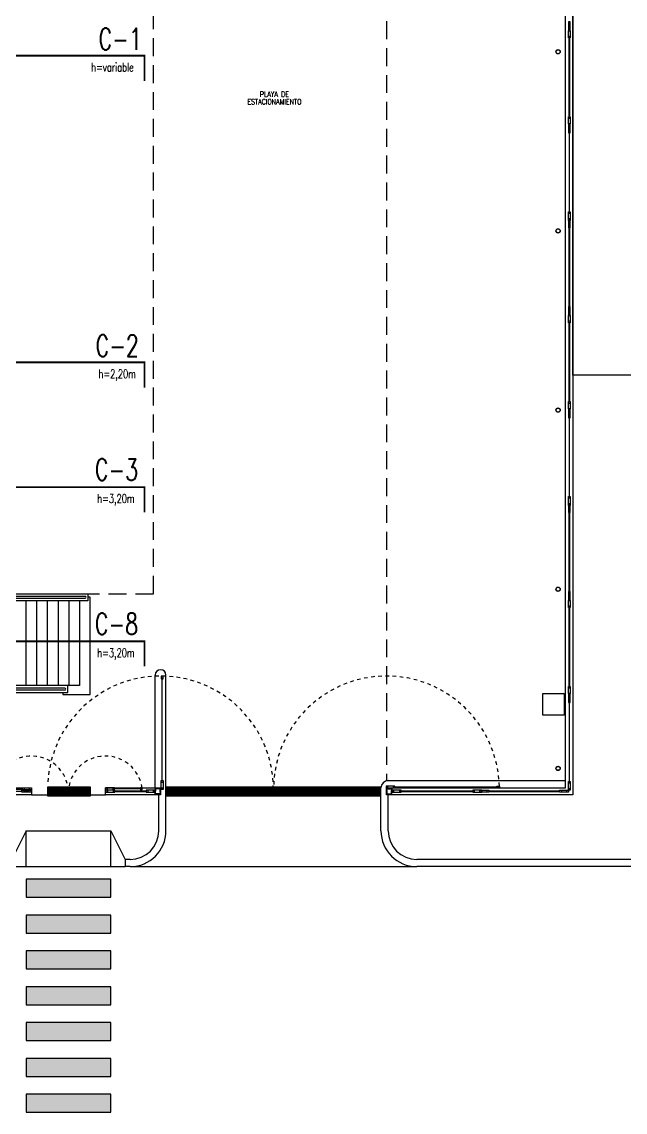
# Model space of a CAD drawing. Header units: millimetres. Extents: x -77 to 207, y -160 to 187.
# Drawn here: x 1.61 to 18.44, y -15.1 to 15.33 of the extents above; entities that cross this region are included whole.
import ezdxf
from ezdxf.enums import TextEntityAlignment as Align
from ezdxf.xclip import XClip

# ---------------------------------------------------------------- set-up
doc = ezdxf.new("R2010")
doc.units = ezdxf.units.MM
doc.header["$LTSCALE"] = 0.1
doc.linetypes.add('X REF - ANELO INST bind$0$X REF - ANELO EXT$0$DASHED', pattern=[0.75, 0.5, -0.25])
doc.linetypes.add('X REF - ANELO INST bind$0$X REF - ANELO EXT$0$DASHED2', pattern=[0.375, 0.25, -0.125])
for name, color, linetype in [('C01 Foil blanco', 30, 'Continuous'), ('C02 PRY comun', 191, 'Continuous'), ('C03 PRY comun+papel kraft', 192, 'Continuous'), ('C08 CH trapezoidal', 148, 'Continuous'), ('X REF - ANELO INST bind$0$X REF - ANELO EXT$0$A-CORDONES', 8, 'Continuous'), ('X REF - ANELO INST bind$0$X REF - ANELO EXT$0$A-VISTAS', 8, 'Continuous'), ('X REF - ANELO INST bind$0$X REF - ANELO EXT$0$C-METALICA', 8, 'Continuous'), ('X REF - ANELO INST bind$0$X REF - ANELO EXT$0$D-BARANDA', 8, 'Continuous'), ('X REF - ANELO INST bind$0$X REF - ANELO EXT$0$E-REJILLAS', 8, 'Continuous'), ('X REF - ANELO INST bind$0$X REF - ANELO EXT$0$MET-COLUMNA METALICA', 7, 'Continuous'), ('X REF - ANELO INST bind$0$X REF - ANELO EXT$0$P-PINT VIAL BLANCA', 9, 'Continuous'), ('X REF - ANELO INST bind$0$X REF - ANELO EXT$0$PROY-MEDIASOMBRA', 8, 'X REF - ANELO INST bind$0$X REF - ANELO EXT$0$DASHED'), ('X REF - ANELO INST bind$0$X REF - ANELO EXT$0$R-NOMBRE LOCAL', 7, 'Continuous'), ('X REF - ANELO INST bind$0$X REF - ANELO EXT$0$RLV-CORDONES', 8, 'Continuous')]:
    doc.layers.add(name, color=color, linetype=linetype)
doc.styles.get("Standard").update_dxf_attribs({"font": 'arial.ttf'})
doc.styles.add('X REF - ANELO INST bind$0$X REF - ANELO EXT$0$VAUX', font='romans.shx', dxfattribs={"width": 0.85})

# ---------------------------------------------------------------- blocks, each defined once
blk = doc.blocks.new('X REF - ANELO INST bind$0$X REF - ANELO EXT$0$rejilla')
at = {"layer": 'X REF - ANELO INST bind$0$X REF - ANELO EXT$0$E-REJILLAS'}
h = blk.add_hatch(dxfattribs=at)
h.set_pattern_fill('LINE', color=256, scale=0.01, angle=90.0044, style=0)
h.set_pattern_definition([(90.0044, (1960.512315, 1202.457243), (-0.03175, -2.4e-06), [])])
h.paths.add_polyline_path([(1959.052, 1202.457), (1959.052, 1202.247), (1960.212, 1202.247), (1960.212, 1202.457)])
for points in [[(1959.032, 1202.227), (1960.232, 1202.227), (1960.232, 1202.477), (1959.032, 1202.477)], [(1959.052, 1202.247), (1960.212, 1202.247), (1960.212, 1202.457), (1959.052, 1202.457)]]:
    blk.add_lwpolyline(points, close=True, dxfattribs=at)
blk = doc.blocks.new('X REF - ANELO INST bind$0$X REF - ANELO EXT$0$N Local')
at = {"layer": 'X REF - ANELO INST bind$0$X REF - ANELO EXT$0$R-NOMBRE LOCAL', "lineweight": 0, "style": 'X REF - ANELO INST bind$0$X REF - ANELO EXT$0$VAUX', "width": 0.85}
for p in [(6337.572, -934.455), (6337.572, -934.715)]:
    blk.add_attdef('NOMBRE', text='', height=0.182, dxfattribs=at).set_placement(p, align=Align.CENTER)
blk = doc.blocks.new('X REF - ANELO INST bind$0$X REF - ANELO EXT')
at = {"layer": 'X REF - ANELO INST bind$0$X REF - ANELO EXT$0$P-PINT VIAL BLANCA'}
for points in [[(1.727, -8.6), (1.727, -9.1), (4.089, -9.1), (4.089, -8.6)], [(1.727, -9.6), (1.727, -10.1), (4.089, -10.1), (4.089, -9.6)], [(1.727, -10.6), (1.727, -11.1), (4.089, -11.1), (4.089, -10.6)], [(1.727, -11.6), (1.727, -12.1), (4.089, -12.1), (4.089, -11.6)], [(1.727, -12.6), (1.727, -13.1), (4.089, -13.1), (4.089, -12.6)], [(1.727, -13.6), (1.727, -14.1), (4.089, -14.1), (4.089, -13.6)], [(1.727, -14.6), (1.727, -15.1), (4.089, -15.1), (4.089, -14.6)]]:
    blk.add_hatch(color=254, dxfattribs=at).paths.add_polyline_path(points)
at = {"layer": 'X REF - ANELO INST bind$0$X REF - ANELO EXT$0$A-CORDONES'}
for points in [[(0.279, -0.085), (0.279, -0.629), (3.452, -0.629), (3.452, -0.829), (0.079, -0.829), (0.079, -0.085), (0.279, -0.085)], [(2.887, -3.391), (2.887, -3.191), (0.253, -3.191), (-4.983, -4.619), (-18.297, -4.619), (-18.297, -4.819), (-4.956, -4.819), (0.279, -3.391), (2.887, -3.391)]]:
    blk.add_lwpolyline(points, dxfattribs=at)
at = {"layer": 'X REF - ANELO INST bind$0$X REF - ANELO EXT$0$A-VISTAS'}
for p, q in [((1.718, -0.829), (1.718, -3.191)), ((2.018, -0.829), (2.018, -3.191)), ((2.318, -0.829), (2.318, -3.191)), ((2.618, -0.829), (2.618, -3.191)), ((2.918, -0.829), (2.918, -3.191)), ((3.218, -0.829), (3.218, -3.191)), ((3.218, -3.191), (2.887, -3.191))]:
    blk.add_line(p, q, dxfattribs=at)
for points in [[(16.981, 5.472), (16.981, 41.778), (47.481, 41.778), (47.481, 5.472)], [(0.485, -6.047), (1.874, -6.047), (1.874, -6.247), (0.485, -6.247)], [(3.939, -6.047), (5.479, -6.047), (5.479, -6.247), (3.939, -6.247)]]:
    blk.add_lwpolyline(points, close=True, dxfattribs=at)
for points in [[(11.781, -6.245), (11.781, -6.047), (16.781, -6.047), (16.781, 29.595), (16.781, 29.595), (16.981, 29.595), (16.981, 29.595), (16.981, -6.245), (11.781, -6.245)], [(2.756, -3.391), (2.756, -3.441), (3.518, -3.441), (3.518, -0.729), (3.452, -0.729)]]:
    blk.add_lwpolyline(points, dxfattribs=at)
at = {"layer": 'X REF - ANELO INST bind$0$X REF - ANELO EXT$0$C-METALICA'}
for p, q in [((16.863, 15.281), (16.863, 15.131)), ((16.913, 15.131), (16.913, 15.281)), ((16.863, 14.931), (16.863, 15.081)), ((16.913, 15.081), (16.913, 14.931)), ((16.863, 12.482), (16.863, 12.632)), ((16.913, 12.632), (16.913, 12.482)), ((16.863, 12.432), (16.863, 12.282)), ((16.913, 12.282), (16.913, 12.432)), ((16.863, 9.832), (16.863, 9.982)), ((16.863, 9.782), (16.863, 9.632)), ((16.913, 9.982), (16.913, 9.832)), ((16.913, 9.632), (16.913, 9.782)), ((16.863, 7.332), (16.863, 7.182)), ((16.913, 7.182), (16.913, 7.332)), ((16.863, 6.982), (16.863, 7.132)), ((16.913, 7.132), (16.913, 6.982)), ((16.863, 4.532), (16.863, 4.682)), ((16.913, 4.682), (16.913, 4.532)), ((16.863, 4.482), (16.863, 4.332)), ((16.913, 4.332), (16.913, 4.482)), ((16.863, 1.882), (16.863, 2.032)), ((16.863, 1.832), (16.863, 1.682)), ((16.913, 2.032), (16.913, 1.882)), ((16.913, 1.682), (16.913, 1.832)), ((16.863, -0.618), (16.863, -0.768)), ((16.863, -0.968), (16.863, -0.818)), ((16.913, -0.768), (16.913, -0.618)), ((16.913, -0.818), (16.913, -0.968)), ((16.863, -3.417), (16.863, -3.267)), ((16.913, -3.267), (16.913, -3.417)), ((16.863, -3.467), (16.863, -3.617)), ((16.913, -3.617), (16.913, -3.467)), ((1.672, -6.051), (1.822, -6.051)), ((4.145, -6.05), (3.995, -6.05)), ((5.498, -6.047), (5.498, -5.897)), ((5.548, -5.897), (5.548, -6.047)), ((11.97, -6.001), (11.82, -6.001)), ((11.82, -6.051), (11.97, -6.051)), ((16.863, -6.067), (16.863, -5.917)), ((16.913, -5.917), (16.913, -6.067)), ((1.66, -6.126), (1.81, -6.126)), ((1.81, -6.167), (1.66, -6.167)), ((1.822, -6.101), (1.672, -6.101)), ((3.995, -6.1), (4.145, -6.1)), ((4.156, -6.117), (4.006, -6.117)), ((4.006, -6.167), (4.156, -6.167)), ((5.281, -6.117), (5.131, -6.117)), ((5.131, -6.167), (5.281, -6.167)), ((12.142, -6.117), (11.992, -6.117)), ((11.992, -6.167), (12.142, -6.167)), ((14.392, -6.117), (14.242, -6.117)), ((14.242, -6.167), (14.392, -6.167)), ((14.442, -6.117), (14.592, -6.117)), ((14.592, -6.167), (14.442, -6.167)), ((16.663, -6.117), (16.813, -6.117)), ((16.813, -6.167), (16.663, -6.167))]:
    blk.add_line(p, q, dxfattribs=at)
for points in [[(16.863, 15.331), (16.863, 15.281), (16.913, 15.281), (16.913, 15.331)], [(16.863, 15.131), (16.863, 15.081), (16.913, 15.081), (16.913, 15.131)], [(16.863, 14.881), (16.863, 14.931), (16.913, 14.931), (16.913, 14.881)], [(16.893, 14.881), (16.893, 12.682), (16.883, 12.682), (16.883, 14.881)], [(16.863, 12.632), (16.863, 12.682), (16.913, 12.682), (16.913, 12.632)], [(16.863, 12.482), (16.863, 12.432), (16.913, 12.432), (16.913, 12.482)], [(16.863, 12.282), (16.863, 12.232), (16.913, 12.232), (16.913, 12.282)], [(16.893, 10.032), (16.893, 12.232), (16.883, 12.232), (16.883, 10.032)], [(16.863, 9.982), (16.863, 10.032), (16.913, 10.032), (16.913, 9.982)], [(16.863, 9.832), (16.863, 9.782), (16.913, 9.782), (16.913, 9.832)], [(16.863, 9.782), (16.863, 9.832), (16.913, 9.832), (16.913, 9.782)], [(16.863, 9.632), (16.863, 9.582), (16.913, 9.582), (16.913, 9.632)], [(16.893, 9.582), (16.893, 7.382), (16.883, 7.382), (16.883, 9.582)], [(16.863, 7.382), (16.863, 7.332), (16.913, 7.332), (16.913, 7.382)], [(16.863, 7.182), (16.863, 7.132), (16.913, 7.132), (16.913, 7.182)], [(16.863, 6.932), (16.863, 6.982), (16.913, 6.982), (16.913, 6.932)], [(16.893, 6.932), (16.893, 4.732), (16.883, 4.732), (16.883, 6.932)], [(16.863, 4.682), (16.863, 4.732), (16.913, 4.732), (16.913, 4.682)], [(16.863, 4.532), (16.863, 4.482), (16.913, 4.482), (16.913, 4.532)], [(16.863, 4.332), (16.863, 4.282), (16.913, 4.282), (16.913, 4.332)], [(16.893, 2.082), (16.893, 4.282), (16.883, 4.282), (16.883, 2.082)], [(16.863, 2.032), (16.863, 2.082), (16.913, 2.082), (16.913, 2.032)], [(16.863, 1.882), (16.863, 1.832), (16.913, 1.832), (16.913, 1.882)], [(16.863, 1.832), (16.863, 1.882), (16.913, 1.882), (16.913, 1.832)], [(16.863, 1.682), (16.863, 1.632), (16.913, 1.632), (16.913, 1.682)], [(16.893, 1.632), (16.893, -0.568), (16.883, -0.568), (16.883, 1.632)], [(16.863, -0.568), (16.863, -0.618), (16.913, -0.618), (16.913, -0.568)], [(16.863, -0.768), (16.863, -0.818), (16.913, -0.818), (16.913, -0.768)], [(16.863, -1.018), (16.863, -0.968), (16.913, -0.968), (16.913, -1.018)], [(16.893, -1.018), (16.893, -3.217), (16.883, -3.217), (16.883, -1.018)], [(5.548, -2.984), (5.548, -2.934), (5.498, -2.934), (5.498, -2.984)], [(5.518, -3.008), (5.518, -5.847), (5.528, -5.847), (5.528, -3.008)], [(16.863, -3.267), (16.863, -3.217), (16.913, -3.217), (16.913, -3.267)], [(16.863, -3.417), (16.863, -3.467), (16.913, -3.467), (16.913, -3.417)], [(16.863, -3.617), (16.863, -3.667), (16.913, -3.667), (16.913, -3.617)], [(16.893, -5.867), (16.893, -3.667), (16.883, -3.667), (16.883, -5.867)], [(0.902, -6.081), (1.622, -6.081), (1.622, -6.071), (0.902, -6.071)], [(1.672, -6.101), (1.622, -6.101), (1.622, -6.051), (1.672, -6.051)], [(1.822, -6.051), (1.872, -6.051), (1.872, -6.101), (1.822, -6.101)], [(3.995, -6.05), (3.945, -6.05), (3.945, -6.1), (3.995, -6.1)], [(4.145, -6.1), (4.195, -6.1), (4.195, -6.05), (4.145, -6.05)], [(4.915, -6.08), (4.195, -6.08), (4.195, -6.07), (4.915, -6.07)], [(4.915, -6.1), (4.965, -6.1), (4.965, -6.05), (4.915, -6.05)], [(5.498, -6.066), (5.471, -6.066), (5.471, -6.078), (5.498, -6.078)], [(5.498, -5.897), (5.498, -5.847), (5.548, -5.847), (5.548, -5.897)], [(5.548, -6.047), (5.548, -6.097), (5.498, -6.097), (5.498, -6.047)], [(11.82, -6.001), (11.77, -6.001), (11.77, -6.051), (11.82, -6.051)], [(11.801, -6.051), (11.801, -6.078), (11.789, -6.078), (11.789, -6.051)], [(11.97, -6.051), (12.02, -6.051), (12.02, -6.001), (11.97, -6.001)], [(14.859, -6.031), (12.02, -6.031), (12.02, -6.021), (14.859, -6.021)], [(14.883, -6.001), (14.933, -6.001), (14.933, -6.051), (14.883, -6.051)], [(16.863, -5.917), (16.863, -5.867), (16.913, -5.867), (16.913, -5.917)], [(16.863, -6.117), (16.863, -6.067), (16.913, -6.067), (16.913, -6.117)], [(0.735, -6.137), (1.61, -6.137), (1.61, -6.147), (0.735, -6.147)], [(1.66, -6.167), (1.61, -6.167), (1.61, -6.117), (1.66, -6.117)], [(1.86, -6.167), (1.81, -6.167), (1.81, -6.117), (1.86, -6.117)], [(1.841, -6.101), (1.841, -6.117), (1.852, -6.117), (1.852, -6.101)], [(3.956, -6.167), (4.006, -6.167), (4.006, -6.117), (3.956, -6.117)], [(3.975, -6.1), (3.975, -6.117), (3.964, -6.117), (3.964, -6.1)], [(4.156, -6.167), (4.206, -6.167), (4.206, -6.117), (4.156, -6.117)], [(5.081, -6.137), (4.206, -6.137), (4.206, -6.147), (5.081, -6.147)], [(5.081, -6.167), (5.131, -6.167), (5.131, -6.117), (5.081, -6.117)], [(5.281, -6.167), (5.331, -6.167), (5.331, -6.117), (5.281, -6.117)], [(5.331, -6.167), (5.281, -6.167), (5.281, -6.117), (5.331, -6.117)], [(11.942, -6.167), (11.992, -6.167), (11.992, -6.117), (11.942, -6.117)], [(12.142, -6.167), (12.192, -6.167), (12.192, -6.117), (12.142, -6.117)], [(14.192, -6.137), (12.192, -6.137), (12.192, -6.147), (14.192, -6.147)], [(14.192, -6.167), (14.242, -6.167), (14.242, -6.117), (14.192, -6.117)], [(14.392, -6.167), (14.442, -6.167), (14.442, -6.117), (14.392, -6.117)], [(14.442, -6.167), (14.392, -6.167), (14.392, -6.117), (14.442, -6.117)], [(14.642, -6.167), (14.592, -6.167), (14.592, -6.117), (14.642, -6.117)], [(16.613, -6.137), (14.642, -6.137), (14.642, -6.147), (16.613, -6.147)], [(16.663, -6.167), (16.613, -6.167), (16.613, -6.117), (16.663, -6.117)], [(16.863, -6.167), (16.813, -6.167), (16.813, -6.117), (16.863, -6.117)]]:
    blk.add_lwpolyline(points, close=True, dxfattribs=at)
for points in [[(5.498, -2.984), (5.498, -3.009), (5.548, -3.009), (5.548, -2.984), (5.498, -2.984)], [(14.883, -6.051), (14.858, -6.051), (14.858, -6.001), (14.883, -6.001), (14.883, -6.051)]]:
    blk.add_lwpolyline(points, dxfattribs=at)
at = {"layer": 'X REF - ANELO INST bind$0$X REF - ANELO EXT$0$C-METALICA', "color": 8, "linetype": 'X REF - ANELO INST bind$0$X REF - ANELO EXT$0$DASHED2'}
for centre, radius, start, end in [((5.479, -6.078), 3.151, 0, 176.9776), ((11.782, -6.079), 3.152, 1.4227, 179.9805), ((1.876, -6.195), 1.034, 3.9125, 172.0246), ((3.94, -6.195), 1.035, 8.0548, 176.0836)]:
    blk.add_arc(centre, radius, start, end, dxfattribs=at)
at = {"layer": 'X REF - ANELO INST bind$0$X REF - ANELO EXT$0$D-BARANDA'}
for points in [[(0.324, -0.754), (3.377, -0.754, 0.995994), (3.377, -0.704), (0.324, -0.704, 0.903922)], [(0.324, -3.316), (2.812, -3.316, 0.995994), (2.812, -3.266), (0.324, -3.266, 0.903922)]]:
    blk.add_lwpolyline(points, format="xyb", close=True, dxfattribs=at)
at = {"layer": 'X REF - ANELO INST bind$0$X REF - ANELO EXT$0$E-REJILLAS'}
blk.add_lwpolyline([(16.144, -3.417), (16.744, -3.417), (16.744, -4.017), (16.144, -4.017)], close=True, dxfattribs=at)
at = {"layer": 'X REF - ANELO INST bind$0$X REF - ANELO EXT$0$MET-COLUMNA METALICA'}
for points in [[(5.452, -6.148), (5.468, -6.148, 0.414214), (5.471, -6.145), (5.471, -6.081, 0.414214), (5.468, -6.078), (5.334, -6.078, 0.414214), (5.331, -6.081), (5.331, -6.145, 0.414214), (5.334, -6.148), (5.351, -6.148)], [(5.452, -6.148), (5.468, -6.148, 0.414214), (5.471, -6.145), (5.471, -6.081, 0.414214), (5.468, -6.078), (5.334, -6.078, 0.414214), (5.331, -6.081), (5.331, -6.145, 0.414214), (5.334, -6.148), (5.351, -6.148)], [(5.452, -6.145), (5.468, -6.145, 0.414214), (5.469, -6.145), (5.469, -6.081, 0.414214), (5.468, -6.08), (5.334, -6.08, 0.414214), (5.334, -6.081), (5.334, -6.145, 0.414214), (5.334, -6.145), (5.351, -6.145)], [(5.452, -6.145), (5.468, -6.145, 0.414214), (5.469, -6.145), (5.469, -6.081, 0.414214), (5.468, -6.08), (5.334, -6.08, 0.414214), (5.334, -6.081), (5.334, -6.145, 0.414214), (5.334, -6.145), (5.351, -6.145)], [(11.808, -6.148), (11.792, -6.148, -0.414214), (11.789, -6.145), (11.789, -6.081, -0.414214), (11.792, -6.078), (11.926, -6.078, -0.414214), (11.929, -6.081), (11.929, -6.145, -0.414214), (11.926, -6.148), (11.909, -6.148)], [(11.808, -6.148), (11.792, -6.148, -0.414214), (11.789, -6.145), (11.789, -6.081, -0.414214), (11.792, -6.078), (11.926, -6.078, -0.414214), (11.929, -6.081), (11.929, -6.145, -0.414214), (11.926, -6.148), (11.909, -6.148)], [(11.808, -6.145), (11.792, -6.145, -0.414214), (11.792, -6.145), (11.792, -6.081, -0.414214), (11.792, -6.08), (11.926, -6.08, -0.414214), (11.927, -6.081), (11.927, -6.145, -0.414214), (11.926, -6.145), (11.909, -6.145)], [(11.808, -6.145), (11.792, -6.145, -0.414214), (11.792, -6.145), (11.792, -6.081, -0.414214), (11.792, -6.08), (11.926, -6.08, -0.414214), (11.927, -6.081), (11.927, -6.145, -0.414214), (11.926, -6.145), (11.909, -6.145)], [(5.452, -6.148), (5.468, -6.148, -0.414214), (5.471, -6.151), (5.471, -6.215, -0.414214), (5.468, -6.218), (5.334, -6.218, -0.414214), (5.331, -6.215), (5.331, -6.151, -0.414214), (5.334, -6.148), (5.351, -6.148)], [(5.452, -6.15), (5.468, -6.15, -0.414214), (5.469, -6.151), (5.469, -6.215, -0.414214), (5.468, -6.215), (5.334, -6.215, -0.414214), (5.334, -6.215), (5.334, -6.151, -0.414214), (5.334, -6.15), (5.351, -6.15)], [(5.452, -6.15), (5.468, -6.15, -0.414214), (5.469, -6.151), (5.469, -6.215, -0.414214), (5.468, -6.215), (5.334, -6.215, -0.414214), (5.334, -6.215), (5.334, -6.151, -0.414214), (5.334, -6.15), (5.351, -6.15)], [(11.808, -6.148), (11.792, -6.148, 0.414214), (11.789, -6.151), (11.789, -6.215, 0.414214), (11.792, -6.218), (11.926, -6.218, 0.414214), (11.929, -6.215), (11.929, -6.151, 0.414214), (11.926, -6.148), (11.909, -6.148)], [(11.808, -6.15), (11.792, -6.15, 0.414214), (11.792, -6.151), (11.792, -6.215, 0.414214), (11.792, -6.215), (11.926, -6.215, 0.414214), (11.927, -6.215), (11.927, -6.151, 0.414214), (11.926, -6.15), (11.909, -6.15)], [(11.808, -6.15), (11.792, -6.15, 0.414214), (11.792, -6.151), (11.792, -6.215, 0.414214), (11.792, -6.215), (11.926, -6.215, 0.414214), (11.927, -6.215), (11.927, -6.151, 0.414214), (11.926, -6.15), (11.909, -6.15)]]:
    blk.add_lwpolyline(points, format="xyb", dxfattribs=at)
for centre, radius in [((16.571, 14.495), 0.06), ((16.571, 14.495), 0.054), ((16.571, 9.495), 0.06), ((16.571, 9.495), 0.054), ((16.571, 4.495), 0.06), ((16.571, 4.495), 0.054), ((16.571, -0.505), 0.06), ((16.571, -0.505), 0.054), ((16.571, -5.505), 0.06), ((16.571, -5.505), 0.054)]:
    blk.add_circle(centre, radius, dxfattribs=at)
at = {"layer": 'X REF - ANELO INST bind$0$X REF - ANELO EXT$0$P-PINT VIAL BLANCA', "color": 254}
for points in [[(1.727, -8.6), (1.727, -9.1), (4.089, -9.1), (4.089, -8.6)], [(1.727, -9.6), (1.727, -10.1), (4.089, -10.1), (4.089, -9.6)], [(1.727, -10.6), (1.727, -11.1), (4.089, -11.1), (4.089, -10.6)], [(1.727, -11.6), (1.727, -12.1), (4.089, -12.1), (4.089, -11.6)], [(1.727, -12.6), (1.727, -13.1), (4.089, -13.1), (4.089, -12.6)], [(1.727, -13.6), (1.727, -14.1), (4.089, -14.1), (4.089, -13.6)], [(1.727, -14.6), (1.727, -15.1), (4.089, -15.1), (4.089, -14.6)]]:
    blk.add_lwpolyline(points, close=True, dxfattribs=at)
at = {"layer": 'X REF - ANELO INST bind$0$X REF - ANELO EXT$0$PROY-MEDIASOMBRA', "ltscale": 10}
for points in [[(11.781, 29.595), (11.781, -5.847), (16.781, -5.847), (16.781, 29.595), (11.781, 29.595)], [(0.279, 16.887), (0.279, -0.629), (5.279, -0.629), (5.279, 16.887), (0.279, 16.887)]]:
    blk.add_lwpolyline(points, dxfattribs=at)
at = {"layer": 'X REF - ANELO INST bind$0$X REF - ANELO EXT$0$RLV-CORDONES'}
for p, q in [((5.33, -6.047), (5.33, -2.901)), ((5.63, -7.247), (5.63, -2.901)), ((11.63, -7.247), (11.63, -6.047)), ((11.83, -5.847), (16.781, -5.847)), ((4.63, -8.247), (4.49, -8.247))]:
    blk.add_line(p, q, dxfattribs=at)
at = {"layer": 'X REF - ANELO INST bind$0$X REF - ANELO EXT$0$RLV-CORDONES', "color": 253}
for p, q in [((1.874, -6.247), (2.324, -6.247)), ((3.524, -6.247), (3.939, -6.247)), ((5.43, -7.247), (5.43, -6.247)), ((11.83, -7.247), (11.83, -6.247)), ((1.727, -7.247), (1.326, -8.047)), ((1.727, -7.247), (4.089, -7.247)), ((1.727, -8.247), (1.727, -7.247)), ((4.089, -8.247), (4.089, -7.247)), ((4.089, -7.247), (4.49, -8.047)), ((4.49, -8.047), (4.49, -8.247)), ((4.63, -8.047), (4.49, -8.047)), ((1.326, -8.247), (4.49, -8.247)), ((4.648, -8.247), (12.617, -8.247))]:
    blk.add_line(p, q, dxfattribs=at)
blk.add_lwpolyline([(6.736, 43.578), (46.375, 43.578, -0.414214), (50.175, 39.778), (50.175, -4.247, -0.414214), (46.375, -8.047), (12.63, -8.047)], format="xyb", dxfattribs=at)
at = {"layer": 'X REF - ANELO INST bind$0$X REF - ANELO EXT$0$RLV-CORDONES'}
blk.add_lwpolyline([(7.455, 43.778), (46.375, 43.778, -0.414214), (50.375, 39.778), (50.375, -4.247, -0.414214), (46.375, -8.247), (12.63, -8.247)], format="xyb", dxfattribs=at)
for centre, radius, start, end in [((5.48, -2.901), 0.15, 0.0035, 180.0035), ((11.83, -6.047), 0.2, 90, 180), ((4.63, -7.247), 1, 270, 0), ((12.63, -7.247), 1, 180, 270)]:
    blk.add_arc(centre, radius, start, end, dxfattribs=at)
at = {"layer": 'X REF - ANELO INST bind$0$X REF - ANELO EXT$0$RLV-CORDONES', "color": 253}
for centre, start, end in [((4.63, -7.247), 270, 0), ((12.63, -7.247), 180, 270)]:
    blk.add_arc(centre, 0.8, start, end, dxfattribs=at)
ref = blk.add_blockref('X REF - ANELO INST bind$0$X REF - ANELO EXT$0$N Local', (5078.713, 760.798, -0.004), dxfattribs=dict(xscale=-0.7999999999999545, yscale=0.8000000000000114, zscale=0.8))
ref.add_attrib('NOMBRE', 'PLAYA DE', dxfattribs={"layer": 'X REF - ANELO INST bind$0$X REF - ANELO EXT$0$R-NOMBRE LOCAL', "lineweight": 0, "height": 0.15, "style": 'X REF - ANELO INST bind$0$X REF - ANELO EXT$0$VAUX', "width": 0.7}).set_placement((8.656, 13.234, -0.004), align=Align.CENTER)
ref.add_attrib('NOMBRE', 'ESTACIONAMIENTO', dxfattribs={"layer": 'X REF - ANELO INST bind$0$X REF - ANELO EXT$0$R-NOMBRE LOCAL', "lineweight": 0, "height": 0.15, "style": 'X REF - ANELO INST bind$0$X REF - ANELO EXT$0$VAUX', "width": 0.7}).set_placement((8.656, 13.026, -0.004), align=Align.CENTER)
for p in [(-1956.708, -1208.502, -0.007), (-1953.405, -1208.502, -0.007), (-1952.205, -1208.502, -0.007), (-1951.005, -1208.502, -0.007), (-1949.805, -1208.502, -0.007), (-1948.605, -1208.502, -0.007)]:
    blk.add_blockref('X REF - ANELO INST bind$0$X REF - ANELO EXT$0$rejilla', p)
blk = doc.blocks.new('X REF - ANELO INST bind$0$X REF - ANELO')
blk.add_blockref('X REF - ANELO INST bind$0$X REF - ANELO EXT', (0, 0))
blk = doc.blocks.new('X REF - ANELO INST bind')
ref = blk.add_blockref('X REF - ANELO INST bind$0$X REF - ANELO', (0, 0))
XClip(ref).set_block_clipping_path([(-76.9680737415, -24.7711317477), (92.9860355418, 61.1669630168)])

msp = doc.modelspace()

# ---------------------------------------------------------------- linework, layer by layer
at = {"layer": 'C01 Foil blanco', "const_width": 0.05, "elevation": 0.004}
msp.add_lwpolyline([(-1.788, 14.385), (5.029, 14.385), (5.029, 13.681)], dxfattribs=at)
at = {"layer": 'C02 PRY comun', "const_width": 0.05, "elevation": -0.005}
msp.add_lwpolyline([(-0.656, 5.826), (5.029, 5.826), (5.029, 5.123)], dxfattribs=at)
at = {"layer": 'C03 PRY comun+papel kraft', "const_width": 0.05, "elevation": -0.005}
msp.add_lwpolyline([(-2.491, 2.346), (5.029, 2.346), (5.029, 1.642)], dxfattribs=at)
at = {"layer": 'C08 CH trapezoidal', "const_width": 0.05, "elevation": -0.005}
msp.add_lwpolyline([(-1.418, -1.958), (5.029, -1.958), (5.029, -2.661)], dxfattribs=at)

# ---------------------------------------------------------------- block references
msp.add_blockref('X REF - ANELO INST bind', (0, 0))

# ---------------------------------------------------------------- texts
at = {"layer": 'C02 PRY comun', "color": 7, "attachment_point": 1}
for s, insert, char_height, width in [('\\pi2.4036;{\\Fromans|c0;\\W0.7;\\C2;C-1}', (1.346, 15.151, -0.001), 0.6, 3.50357), ('\\pi7.2947;{\\Fromans|c0;\\W0.7;h=variable}', (-3.752, 14.183, -0.001), 0.24, 8.55868), ('\\pi2.2836;{\\Fromans|c0;\\W0.7;\\C2;C-2}', (1.383, 6.592, -0.009), 0.6, 3.50357), ('\\pi7.4627;{\\Fromans|c0;\\W0.7;h=2,20m}', (-3.715, 5.625, -0.009), 0.24, 8.55868)]:
    msp.add_mtext(s, dxfattribs=dict(at, insert=insert, char_height=char_height, width=width))
at = {"layer": 'C03 PRY comun+papel kraft', "color": 7, "attachment_point": 1}
for s, insert, char_height, width in [('\\pi1.8767;{\\Fromans|c0;\\W0.7;\\C2;C-3}', (1.77, 3.133, -0.009), 0.6, 3.09668), ('\\pi7.8627;{\\Fromans|c0;\\W0.7;h=3,20m}', (-4.15, 2.144, -0.009), 0.24, 8.95868)]:
    msp.add_mtext(s, dxfattribs=dict(at, insert=insert, char_height=char_height, width=width))
at = {"layer": 'C08 CH trapezoidal', "color": 7, "attachment_point": 1}
for s, insert, char_height, width in [('\\pi1.8767;{\\Fromans|c0;\\W0.7;\\C2;C-8}', (1.77, -1.17, -0.009), 0.6, 3.09668), ('\\pi7.8627;{\\Fromans|c0;\\W0.7;h=3,20m}', (-4.15, -2.16, -0.009), 0.24, 8.95868)]:
    msp.add_mtext(s, dxfattribs=dict(at, insert=insert, char_height=char_height, width=width))

doc.saveas('drawing.dxf')
